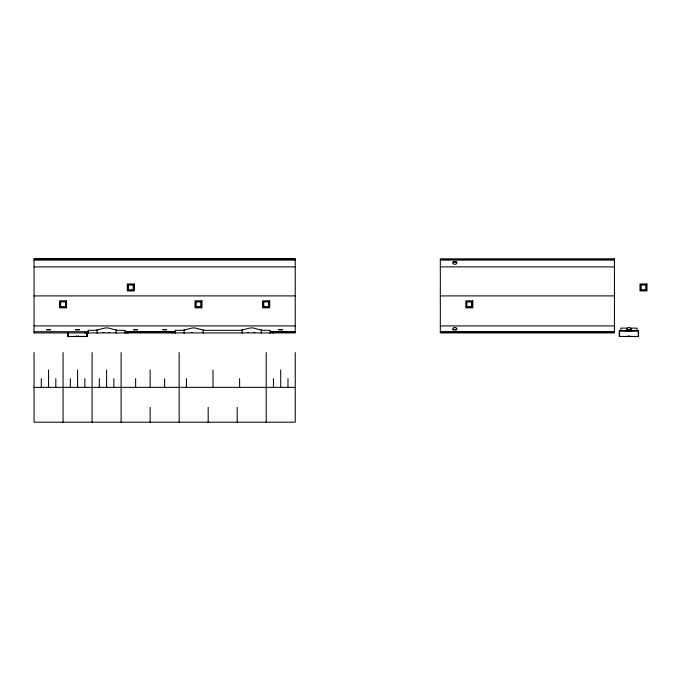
<?xml version="1.0" encoding="UTF-8"?>
<svg xmlns="http://www.w3.org/2000/svg" width="681" height="681" viewBox="0 0 681 681"><rect width="100%" height="100%" fill="white"/><g stroke="black" fill="none" stroke-linecap="round" stroke-linejoin="round"><path stroke-width="1.02" d="M87.849 331.953L88.028 331.485M172.778 332.932L175.085 331.485M456.593 329.017L456.713 328.897A2.511 1.124 0 0 0 456.713 328.123L455.368 327.527A1.83 0.817 0 0 0 454.312 327.527L452.959 328.123A2.511 1.124 0 0 0 452.959 328.897L453.223 329.127M453.223 262.679L452.959 262.909A2.511 1.124 0 0 0 452.959 263.683L454.312 264.271A1.83 0.817 0 0 0 455.368 264.279L456.713 263.683A2.511 1.124 0 0 0 456.713 262.909L456.593 262.789M125.176 332.932L125.176 330.319L117.149 330.311L108.305 328.021A6.912 3.09 0 0 0 104.891 328.021L96.004 330.319L88.028 330.319L88.028 333M270.272 332.932L270.272 330.319L262.253 330.311L253.4 328.021A6.912 3.09 0 0 0 249.995 328.021L240.98 330.319L204.257 330.319L195.362 328.021A6.912 3.09 0 0 0 191.957 328.021L183.061 330.319L175.085 330.319L175.085 332.932M456.279 329.229L455.368 329.493A1.83 0.817 0 0 1 454.312 329.493L453.401 329.229M630.393 329.229L629.482 329.493A1.83 0.817 0 0 1 628.435 329.493L627.082 328.897A2.511 1.124 0 0 1 627.082 328.123L628.435 327.527A1.83 0.817 0 0 1 629.482 327.527L630.836 328.123A2.511 1.124 0 0 1 630.972 328.642M453.606 262.491L454.312 262.313A1.83 0.817 0 0 1 455.368 262.313L456.074 262.491M85.721 332.932L86.913 332.626L87.04 336.414L68.117 336.414M34.05 258.874L295.231 258.874M440.326 259.452L614.449 259.452M34.05 260.099L295.231 260.099M440.326 260.099L614.449 260.099M452.805 261.981L456.866 261.981M453.112 262.27L456.568 262.27M34.05 266.884L295.231 266.884M440.326 266.884L614.449 266.884M34.05 295.903L295.231 295.903M440.326 295.903L614.449 295.903M34.05 325.918L295.231 325.918M440.326 325.918L614.449 325.918M46.836 329.536L50.283 329.536M75.855 329.536L79.302 329.536M133.893 329.536L137.349 329.536M162.912 329.536L166.368 329.536M278.997 329.536L282.445 329.536M453.112 329.536L456.568 329.536M627.235 329.536L630.683 329.536M46.529 329.825L50.59 329.825M75.548 329.825L79.609 329.825M133.587 329.825L137.647 329.825M162.606 329.825L166.675 329.825M278.691 329.825L282.751 329.825M452.805 329.825L456.866 329.825M626.929 329.825L630.989 329.825M621.183 330.464L623.447 330.464M624.026 330.464L626.29 330.464M631.627 330.464L633.892 330.464M634.471 330.464L636.735 330.464M620.834 330.549L626.605 330.898M637.084 330.549L631.304 330.898M34.05 331.698L88.028 331.698M125.176 331.485L175.051 331.698M270.272 331.485L295.231 331.698M440.326 331.698L614.449 331.698M125.193 331.673L125.832 332.311L174.345 332.354M270.297 331.673L271.012 332.354L295.231 332.354M440.326 332.354L614.449 332.354M102.771 332.464L104.219 332.464M108.977 332.464L109.726 332.464M124.87 332.464L127.475 332.932M174.498 332.464L175.392 332.464M191.284 332.464L192.059 332.464M247.867 332.464L248.574 332.464M253.298 332.464L254.822 332.464M269.974 332.464L270.868 332.464M34.05 332.932L295.231 332.932L295.231 258.806L34.05 258.806L34.05 333M619.497 336.414L638.42 336.414M68.006 336.533L87.159 336.533M619.378 336.533L638.531 336.533M34.05 387.37L295.231 387.37M272.579 332.932L271.012 332.354M638.591 336.627L638.531 330.728L619.327 330.762L619.327 336.627M638.42 330.728L638.48 336.627M638.301 330.728L638.301 336.295M638.097 330.728L630.265 330.728M637.084 330.787L637.084 328.114L631.278 328.114L631.278 330.787M636.735 330.549L634.471 330.549M633.892 330.549L631.627 330.549M630.521 329.536L627.397 329.536M629.882 330.728L629.882 331.383M629.882 336.082L629.882 336.627M629.772 330.728L629.772 331.383M629.772 336.082L629.772 336.627M628.146 330.728L628.146 331.383M628.146 336.082L628.146 336.627M628.027 330.728L628.027 331.383M628.027 336.082L628.027 336.627M627.652 330.728L619.812 330.728M626.639 330.787L626.639 328.114L620.834 328.114L620.859 330.898M626.29 330.549L624.026 330.549M623.447 330.549L621.183 330.549M619.616 330.728L619.616 336.295M619.378 330.728L619.438 336.627M456.398 262.27L453.274 262.27M456.398 329.536L453.274 329.536M295.231 352.545L295.231 422.194L34.05 422.194L34.05 352.545M287.978 378.67L287.978 387.37M282.283 329.536L279.159 329.536M280.717 369.962L280.717 387.37M273.464 332.464L273.464 332.932M273.464 378.67L273.464 387.37M269.804 332.464L269.804 332.932M266.211 352.545L266.211 422.194M261.274 329.766L261.274 332.932M261.053 332.464L261.053 332.932M242.342 332.464L242.342 332.932M242.121 329.766L242.121 332.932M239.61 378.67L239.61 387.37M237.192 407.34L237.192 422.194M213.008 369.962L213.008 387.37M208.173 407.34L208.173 422.194M203.236 329.766L203.236 332.932M203.015 332.464L203.015 332.932M186.407 378.67L186.407 387.37M184.304 332.464L184.304 332.932M184.083 329.766L184.083 332.932M179.146 352.545L179.146 422.194M175.553 332.464L175.553 332.932M171.893 332.464L171.893 332.932M166.198 329.536L163.074 329.536M164.64 378.67L164.64 387.37M150.126 369.962L150.126 387.37M150.126 407.34L150.126 422.194M137.179 329.536L134.055 329.536M135.621 378.67L135.621 387.37M128.369 332.464L128.369 332.932M124.708 332.464L124.708 332.932M121.107 352.545L121.107 422.194M116.17 329.766L116.17 332.932M115.957 332.464L115.957 332.932M113.855 378.67L113.855 387.37M106.602 369.962L106.602 387.37M99.341 378.67L99.341 387.37M97.247 332.464L97.247 332.932M97.025 329.766L97.025 332.932M92.088 352.545L92.088 422.194M88.487 332.464L88.487 332.932M87.211 332.575L87.211 336.627M87.1 332.575L87.1 336.627M84.836 332.464L84.836 332.932M84.836 378.67L84.836 387.37M79.141 329.536L76.017 329.536M78.511 336.082L78.511 336.627M78.392 336.082L78.392 336.627M77.583 369.962L77.583 387.37M76.766 336.082L76.766 336.627M76.655 336.082L76.655 336.627M70.322 378.67L70.322 387.37M68.236 332.583L68.236 336.295M68.057 332.575L68.057 336.627M67.947 332.575L67.947 336.627M63.069 352.545L63.069 422.194M55.816 378.67L55.816 387.37M50.122 329.536L46.998 329.536M48.564 369.962L48.564 387.37M41.303 378.67L41.303 387.37M614.449 258.874L440.326 258.874L440.326 332.932L614.449 332.932L614.449 258.874M134.268 283.968L127.304 283.968L127.304 290.932L134.268 290.932L134.268 283.968M646.95 283.968L639.987 283.968L639.987 290.932L646.95 290.932L646.95 283.968M133.689 284.547L127.883 284.547L127.883 290.353L133.689 290.353L133.689 284.547M646.371 284.547L640.566 284.547L640.566 290.353L646.371 290.353L646.371 284.547M133.221 285.007L128.343 285.007L128.343 289.893L133.221 289.893L133.221 285.007M645.911 285.007L641.025 285.007L641.025 289.893L645.911 289.893L645.911 285.007M66.551 300.874L59.587 300.874L59.587 307.838L66.551 307.838L66.551 300.874M201.976 300.874L195.013 300.874L195.013 307.838L201.976 307.838L201.976 300.874M269.693 300.874L262.73 300.874L262.73 307.838L269.693 307.838L269.693 300.874M472.827 300.874L465.864 300.874L465.864 307.838L472.827 307.838L472.827 300.874M65.972 301.453L60.166 301.453L60.166 307.259L65.972 307.259L65.972 301.453M201.397 301.453L195.592 301.453L195.592 307.259L201.397 307.259L201.397 301.453M269.114 301.453L263.309 301.453L263.309 307.259L269.114 307.259L269.114 301.453M472.248 301.453L466.442 301.453L466.442 307.259L472.248 307.259L472.248 301.453M65.512 301.913L60.626 301.913L60.626 306.799L65.512 306.799L65.512 301.913M200.938 301.913L196.051 301.913L196.051 306.799L200.938 306.799L200.938 301.913M268.646 301.913L263.768 301.913L263.768 306.799L268.646 306.799L268.646 301.913M471.788 301.913L466.911 301.913L466.911 306.799L471.788 306.799L471.788 301.913"/></g></svg>
